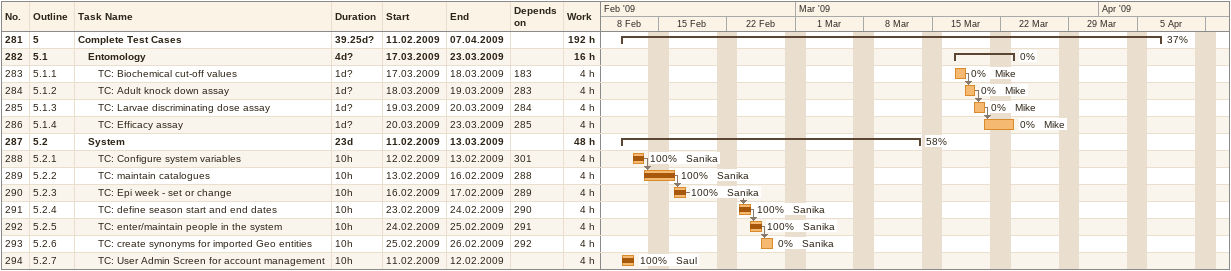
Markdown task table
| ID | WBS | Task | Duration | Start | Finish | Predecessors | Resources | % complete | Work (h) |
|---|---|---|---|---|---|---|---|---|---|
| 281 | 5 | **Complete Test Cases** | 39.25d? | 2009-02-11 | 2009-04-07 |  |  | 37 | 192 |
| 282 | 5.1 | **Entomology** | 4d? | 2009-03-17 | 2009-03-23 |  |  | 0 | 16 |
| 283 | 5.1.1 | TC: Biochemical cut-off values | 1d? | 2009-03-17 | 2009-03-18 | 183 | Mike | 0 | 4 |
| 284 | 5.1.2 | TC: Adult knock down assay | 1d? | 2009-03-18 | 2009-03-19 | 283 | Mike | 0 | 4 |
| 285 | 5.1.3 | TC: Larvae discriminating dose assay | 1d? | 2009-03-19 | 2009-03-20 | 284 | Mike | 0 | 4 |
| 286 | 5.1.4 | TC: Efficacy assay | 1d? | 2009-03-20 | 2009-03-23 | 285 | Mike | 0 | 4 |
| 287 | 5.2 | **System** | 23d | 2009-02-11 | 2009-03-13 |  |  | 58 | 48 |
| 288 | 5.2.1 | TC: Configure system variables | 10h | 2009-02-12 | 2009-02-13 | 301 | Sanika | 100 | 4 |
| 289 | 5.2.2 | TC: maintain catalogues | 10h | 2009-02-13 | 2009-02-16 | 288 | Sanika | 100 | 4 |
| 290 | 5.2.3 | TC: Epi week - set or change | 10h | 2009-02-16 | 2009-02-17 | 289 | Sanika | 100 | 4 |
| 291 | 5.2.4 | TC: define season start and end dates | 10h | 2009-02-23 | 2009-02-24 | 290 | Sanika | 100 | 4 |
| 292 | 5.2.5 | TC: enter/maintain people in the system | 10h | 2009-02-24 | 2009-02-25 | 291 | Sanika | 100 | 4 |
| 293 | 5.2.6 | TC: create synonyms for imported Geo entities | 10h | 2009-02-25 | 2009-02-26 | 292 | Sanika | 0 | 4 |
| 294 | 5.2.7 | TC: User Admin Screen for account management | 10h | 2009-02-11 | 2009-02-12 |  | Saul | 100 | 4 |
